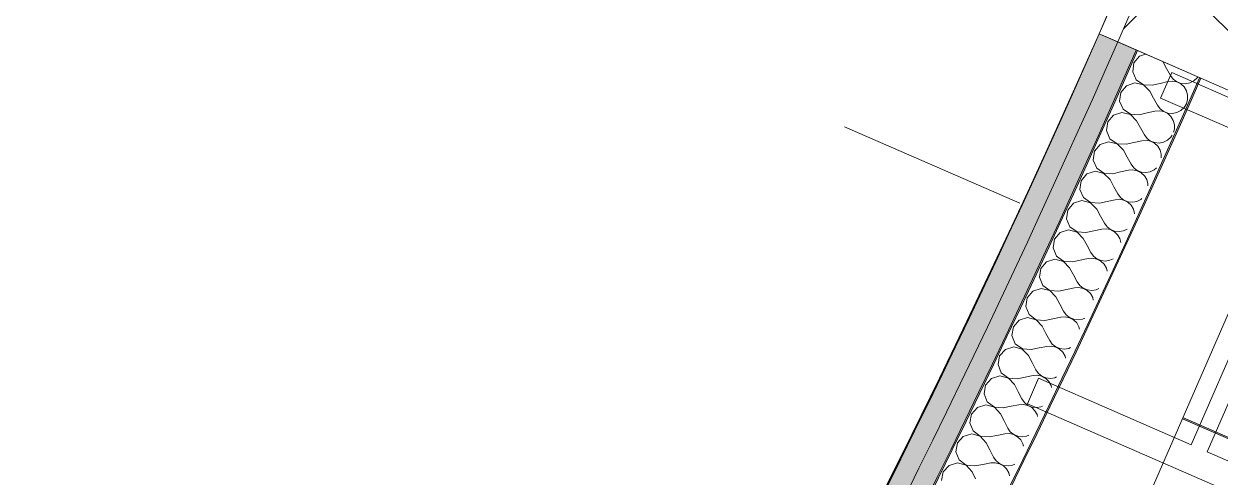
# Model space of a CAD drawing. Header units: millimetres. Extents: x -89663 to 74273, y -103666 to 18539.
# Drawn here: x -20890 to -20006, y -46698 to -46364 of the extents above; entities that cross this region are included whole.
import ezdxf
from ezdxf.enums import TextEntityAlignment as Align

# ---------------------------------------------------------------- set-up
doc = ezdxf.new("R2010")
doc.units = ezdxf.units.MM
doc.header["$MEASUREMENT"] = 0
doc.linetypes.add('Double Dashed', pattern=[1093.611073, 529.166651, -211.666656, 141.111112, -211.666656])
for name, color, linetype in [('COLUMN.IFC Import', 7, 'Continuous'), ('New_A-05-M_Gross_Int_Circulation', 7, 'Continuous'), ('New_A-15-MG_Structural_Grid_Phase_2', 7, 'Continuous'), ('New_A-20-M_Floor_Slab', 7, 'Continuous'), ('New_A-25-M_Wall_Int', 7, 'Continuous')]:
    doc.layers.add(name, color=color, linetype=linetype)
for name, color, linetype, lineweight in [('COLUMN.IFC Import_Pen_No__2', 8, 'Continuous', 15), ('New_A-20-M_Floor_Slab_Pen_No__89', 8, 'Continuous', 20), ('New_A-25-M_Wall_Int_Pen_No__1', 7, 'Continuous', 13), ('New_A-25-M_Wall_Int_Pen_No__150', 7, 'Continuous', 0), ('New_ArchiCAD Zone Stamps_Pen_No__6', 7, 'Continuous', 35)]:
    doc.layers.add(name, color=color, linetype=linetype, lineweight=lineweight)
for name, color, linetype, lineweight, true_color in [('New_A-05-M_Gross_Int_Circulation_Pen_No__74', 7, 'Continuous', 20, 0x606060), ('New_A-15-MG_Structural_Grid_Phase_2_Pen_No__222', 7, 'Continuous', 13, 0x65af33), ('New_A-25-M_Wall_Int_Pen_No__107', 7, 'Continuous', 15, 0xa6a6a6), ('New_A-25-M_Wall_Int_Pen_No__81', 7, 'Continuous', 20, 0x6a6a6a)]:
    doc.layers.add(name, color=color, linetype=linetype, lineweight=lineweight, true_color=true_color)
doc.styles.add('GENERATED_STYLE_1', font='')
doc.styles.add('GENERATED_STYLE_3', font='')
doc.styles.add('GENERATED_STYLE_4', font='')
doc.styles.get('GENERATED_STYLE_1').set_extended_font_data('Arial', bold=True)
doc.styles.get('GENERATED_STYLE_3').set_extended_font_data('Arial')
doc.styles.get('GENERATED_STYLE_4').set_extended_font_data('Swis721 BT')

# ---------------------------------------------------------------- blocks, each defined once
blk = doc.blocks.new('Atrium South_INB 0152_2_1', base_point=(-20962.32, -37996.44))
at = {"layer": 'New_A-05-M_Gross_Int_Circulation_Pen_No__74', "linetype": 'Continuous'}
blk.add_line((-20095.34, -46371.13), (-16799.75, -38813.27), dxfattribs=at)
blk.add_arc((-26966.17, -43337.6), 7510.69, 249.05693, 336.178181, dxfattribs=at)
at = {"layer": 'New_ArchiCAD Zone Stamps_Pen_No__6'}
for tag, height, style, p in [('ROOM_NAME', 250, 'GENERATED_STYLE_1', (-21498.1, -36566.35)), ('zoneNameLine2', 250, 'GENERATED_STYLE_1', (-21686.54, -36998.48)), ('ROOM_NUMBER', 200, 'GENERATED_STYLE_3', (-21874.97, -37419.19)), ('measuredAreaCode', 200, 'GENERATED_STYLE_3', (-22031.99, -37779.3)), ('DUMMY_649', 200, 'GENERATED_STYLE_3', (-21724.59, -37913.34)), ('DUMMY_650', 200, 'GENERATED_STYLE_3', (-21095.42, -38187.69)), ('DUMMY_651', 133.33, 'GENERATED_STYLE_3', (-20816.13, -38294.24))]:
    blk.add_attdef(tag, text='', height=height, rotation=336.44041, dxfattribs=dict(at, style=style)).set_placement(p, align=Align.TOP_LEFT)
blk = doc.blocks.new('Slab_46_1', base_point=(-44734.13, -52924.74))
at = {"layer": 'New_A-20-M_Floor_Slab_Pen_No__89', "linetype": 'Continuous', "flags": 128}
blk.add_lwpolyline([(-44734.13, -52924.74), (-44734.3, -52924.72, -0.179811), (-34721.45, -33027.69), (-34721.92, -33027.18), (-25959.6, -24873.2), (-20981.62, -27043.85), (-17009.56, -17934.66), (-17703.34, -17189.12), (-11222.85, -11158.55), (-10852.64, -11556.37), (-2918.66, -4173.23), (921.42, -599.75), (3259.49, -1619.27), (2636.44, -2195.91), (2144.41, -3324.28), (-4596.33, -18782.94), (-10337.07, -31948.28), (-13252.03, -30677.22), (-20095.26, -46371.16, -0.415568), (-30017.22, -50195.91), (-38341.96, -69287.69, -0.234037), (-41521.39, -64901.11, -0.022084), (-42146.95, -60901.38), (-44895.69, -59706.59, -0.043731)], format="xyb", close=True, dxfattribs=at)
blk = doc.blocks.new('*X401')
at = {"layer": 'New_A-25-M_Wall_Int_Pen_No__150', "linetype": 'Continuous'}
for p, q in [((-20060.93, -46386.17), (-20065.42, -46387.7)), ((-20069.57, -46392.71), (-20070.46, -46399.16)), ((-20065.42, -46387.7), (-20069.57, -46392.71)), ((-20048.26, -46391.71), (-20045.37, -46396.84)), ((-20070.46, -46399.16), (-20067.84, -46405.11)), ((-20045.37, -46396.84), (-20042.46, -46402.03)), ((-20042.46, -46402.03), (-20040.47, -46404.65)), ((-20025.33, -46405.98), (-20022.9, -46403.74)), ((-20022.9, -46403.74), (-20022.44, -46403)), ((-20075.03, -46409.48), (-20079.19, -46414.48)), ((-20068.86, -46407.41), (-20075.03, -46409.48)), ((-20062.52, -46408.89), (-20068.86, -46407.41)), ((-20067.84, -46405.11), (-20062.48, -46408.8)), ((-20057.91, -46413.48), (-20062.52, -46408.89)), ((-20062.48, -46408.8), (-20055.98, -46409.12)), ((-20055.98, -46409.12), (-20050.18, -46407.76)), ((-20050.18, -46407.76), (-20044.38, -46406.41)), ((-20041.11, -46406.11), (-20044.38, -46406.41)), ((-20037.88, -46406.71), (-20041.11, -46406.11)), ((-20040.47, -46404.65), (-20037.84, -46406.62)), ((-20034.94, -46408.18), (-20037.88, -46406.71)), ((-20037.84, -46406.62), (-20034.77, -46407.8)), ((-20032.52, -46410.4), (-20034.94, -46408.18)), ((-20034.77, -46407.8), (-20031.5, -46408.08)), ((-20030.79, -46413.2), (-20032.52, -46410.4)), ((-20031.5, -46408.08), (-20028.27, -46407.46)), ((-20028.27, -46407.46), (-20025.33, -46405.98)), ((-20079.19, -46414.48), (-20080.1, -46420.92)), ((-20080.1, -46420.92), (-20077.5, -46426.88)), ((-20057.91, -46413.48), (-20055.01, -46418.68)), ((-20055.01, -46418.68), (-20052.1, -46423.89)), ((-20030.81, -46422.85), (-20029.91, -46419.67)), ((-20029.9, -46416.37), (-20030.79, -46413.2)), ((-20029.91, -46419.67), (-20029.9, -46416.37)), ((-20078.52, -46429.18), (-20084.7, -46431.23)), ((-20072.19, -46430.68), (-20078.52, -46429.18)), ((-20077.5, -46426.88), (-20072.15, -46430.59)), ((-20065.65, -46430.93), (-20059.85, -46429.59)), ((-20059.85, -46429.59), (-20054.04, -46428.25)), ((-20050.77, -46427.96), (-20054.04, -46428.25)), ((-20052.1, -46423.89), (-20050.12, -46426.51)), ((-20047.54, -46428.58), (-20050.77, -46427.96)), ((-20050.12, -46426.51), (-20047.5, -46428.49)), ((-20044.61, -46430.06), (-20047.54, -46428.58)), ((-20047.5, -46428.49), (-20044.44, -46429.67)), ((-20042.19, -46432.28), (-20044.61, -46430.06)), ((-20044.44, -46429.67), (-20041.17, -46429.97)), ((-20041.17, -46429.97), (-20037.93, -46429.36)), ((-20037.93, -46429.36), (-20034.99, -46427.89)), ((-20034.99, -46427.89), (-20032.55, -46425.66)), ((-20032.55, -46425.66), (-20030.81, -46422.85)), ((-20088.88, -46436.22), (-20089.81, -46442.65)), ((-20084.7, -46431.23), (-20088.88, -46436.22)), ((-20067.6, -46435.29), (-20072.19, -46430.68)), ((-20072.15, -46430.59), (-20065.65, -46430.93)), ((-20067.6, -46435.29), (-20064.71, -46440.5)), ((-20040.47, -46435.09), (-20042.19, -46432.28)), ((-20039.59, -46438.26), (-20040.47, -46435.09)), ((-20039.61, -46441.56), (-20039.59, -46438.26)), ((-20089.81, -46442.65), (-20087.23, -46448.63)), ((-20064.71, -46440.5), (-20061.82, -46445.71)), ((-20061.82, -46445.71), (-20059.85, -46448.34)), ((-20044.72, -46449.76), (-20042.27, -46447.54)), ((-20042.27, -46447.54), (-20041.36, -46446.07)), ((-20040.23, -46443.72), (-20039.61, -46441.56)), ((-20094.44, -46452.95), (-20098.63, -46457.92)), ((-20088.26, -46450.92), (-20094.44, -46452.95)), ((-20081.93, -46452.44), (-20088.26, -46450.92)), ((-20087.23, -46448.63), (-20081.89, -46452.35)), ((-20077.35, -46457.06), (-20081.93, -46452.44)), ((-20081.89, -46452.35), (-20075.39, -46452.71)), ((-20075.39, -46452.71), (-20069.58, -46451.39)), ((-20069.58, -46451.39), (-20063.77, -46450.07)), ((-20060.5, -46449.79), (-20063.77, -46450.07)), ((-20057.27, -46450.42), (-20060.5, -46449.79)), ((-20059.85, -46448.34), (-20057.23, -46450.33)), ((-20054.34, -46451.9), (-20057.27, -46450.42)), ((-20057.23, -46450.33), (-20054.17, -46451.52)), ((-20051.93, -46454.14), (-20054.34, -46451.9)), ((-20054.17, -46451.52), (-20050.9, -46451.83)), ((-20050.23, -46456.95), (-20051.93, -46454.14)), ((-20050.9, -46451.83), (-20047.67, -46451.23)), ((-20049.36, -46460.13), (-20050.23, -46456.95)), ((-20047.67, -46451.23), (-20044.72, -46449.76)), ((-20098.63, -46457.92), (-20099.59, -46464.36)), ((-20099.59, -46464.36), (-20097.02, -46470.34)), ((-20077.35, -46457.06), (-20074.48, -46462.28)), ((-20074.48, -46462.28), (-20071.61, -46467.5)), ((-20049.38, -46462.84), (-20049.36, -46460.13)), ((-20104.25, -46474.64), (-20108.46, -46479.6)), ((-20098.06, -46472.63), (-20104.25, -46474.64)), ((-20091.74, -46474.17), (-20098.06, -46472.63)), ((-20097.02, -46470.34), (-20091.7, -46474.08)), ((-20087.17, -46478.8), (-20091.74, -46474.17)), ((-20091.7, -46474.08), (-20085.2, -46474.46)), ((-20085.2, -46474.46), (-20079.39, -46473.16)), ((-20079.39, -46473.16), (-20073.57, -46471.86)), ((-20070.3, -46471.59), (-20073.57, -46471.86)), ((-20071.61, -46467.5), (-20069.64, -46470.14)), ((-20067.08, -46472.22), (-20070.3, -46471.59)), ((-20069.64, -46470.14), (-20067.04, -46472.13)), ((-20064.15, -46473.72), (-20067.08, -46472.22)), ((-20067.04, -46472.13), (-20063.98, -46473.34)), ((-20061.75, -46475.96), (-20064.15, -46473.72)), ((-20063.98, -46473.34), (-20060.71, -46473.66)), ((-20060.71, -46473.66), (-20057.47, -46473.07)), ((-20057.47, -46473.07), (-20054.52, -46471.61)), ((-20054.52, -46471.61), (-20052.86, -46470.11)), ((-20108.46, -46479.6), (-20109.43, -46486.03)), ((-20087.17, -46478.8), (-20084.32, -46484.03)), ((-20060.05, -46478.78), (-20061.75, -46475.96)), ((-20059.19, -46481.96), (-20060.05, -46478.78)), ((-20059.21, -46483.37), (-20059.19, -46481.96)), ((-20109.43, -46486.03), (-20106.89, -46492.02)), ((-20106.89, -46492.02), (-20101.58, -46495.77)), ((-20084.32, -46484.03), (-20081.46, -46489.26)), ((-20081.46, -46489.26), (-20079.51, -46491.9)), ((-20079.51, -46491.9), (-20076.91, -46493.91)), ((-20114.13, -46496.3), (-20118.35, -46501.24)), ((-20107.93, -46494.3), (-20114.13, -46496.3)), ((-20101.62, -46495.86), (-20107.93, -46494.3)), ((-20097.07, -46500.51), (-20101.62, -46495.86)), ((-20101.58, -46495.77), (-20095.08, -46496.17)), ((-20097.07, -46500.51), (-20094.23, -46505.75)), ((-20095.08, -46496.17), (-20089.26, -46494.89)), ((-20089.26, -46494.89), (-20083.44, -46493.61)), ((-20080.17, -46493.35), (-20083.44, -46493.61)), ((-20076.95, -46494), (-20080.17, -46493.35)), ((-20074.03, -46495.5), (-20076.95, -46494)), ((-20076.91, -46493.91), (-20073.85, -46495.12)), ((-20071.63, -46497.75), (-20074.03, -46495.5)), ((-20073.85, -46495.12), (-20070.58, -46495.45)), ((-20069.94, -46500.57), (-20071.63, -46497.75)), ((-20070.58, -46495.45), (-20067.35, -46494.87)), ((-20069.09, -46503.76), (-20069.94, -46500.57)), ((-20067.35, -46494.87), (-20064.39, -46493.42)), ((-20064.39, -46493.42), (-20063.73, -46492.84)), ((-20118.35, -46501.24), (-20119.35, -46507.67)), ((-20119.35, -46507.67), (-20116.82, -46513.66)), ((-20094.23, -46505.75), (-20091.39, -46510.99)), ((-20069.09, -46504.04), (-20069.09, -46503.76)), ((-20124.07, -46517.92), (-20128.31, -46522.85)), ((-20117.87, -46515.95), (-20124.07, -46517.92)), ((-20111.56, -46517.53), (-20117.87, -46515.95)), ((-20116.82, -46513.66), (-20111.52, -46517.44)), ((-20107.03, -46522.19), (-20111.56, -46517.53)), ((-20111.52, -46517.44), (-20105.03, -46517.86)), ((-20105.03, -46517.86), (-20099.21, -46516.6)), ((-20099.21, -46516.6), (-20093.38, -46515.33)), ((-20090.1, -46515.08), (-20093.38, -46515.33)), ((-20091.39, -46510.99), (-20089.44, -46513.64)), ((-20086.89, -46515.74), (-20090.1, -46515.08)), ((-20089.44, -46513.64), (-20086.85, -46515.65)), ((-20083.97, -46517.25), (-20086.89, -46515.74)), ((-20086.85, -46515.65), (-20083.8, -46516.88)), ((-20081.58, -46519.51), (-20083.97, -46517.25)), ((-20083.8, -46516.88), (-20080.53, -46517.22)), ((-20080.53, -46517.22), (-20077.29, -46516.64)), ((-20077.29, -46516.64), (-20074.47, -46515.28)), ((-20128.31, -46522.85), (-20129.33, -46529.28)), ((-20107.03, -46522.19), (-20104.2, -46527.44)), ((-20104.2, -46527.44), (-20101.38, -46532.69)), ((-20079.9, -46522.34), (-20081.58, -46519.51)), ((-20079.17, -46525.11), (-20079.9, -46522.34)), ((-20129.33, -46529.28), (-20126.82, -46535.28)), ((-20126.82, -46535.28), (-20121.54, -46539.07)), ((-20101.38, -46532.69), (-20099.44, -46535.34)), ((-20099.44, -46535.34), (-20096.85, -46537.36)), ((-20138.35, -46544.43), (-20139.38, -46550.85)), ((-20134.09, -46539.52), (-20138.35, -46544.43)), ((-20127.88, -46537.56), (-20134.09, -46539.52)), ((-20121.58, -46539.16), (-20127.88, -46537.56)), ((-20117.05, -46543.84), (-20121.58, -46539.16)), ((-20121.54, -46539.07), (-20115.04, -46539.51)), ((-20117.05, -46543.84), (-20114.25, -46549.1)), ((-20115.04, -46539.51), (-20109.22, -46538.27)), ((-20109.22, -46538.27), (-20103.39, -46537.02)), ((-20100.11, -46536.78), (-20103.39, -46537.02)), ((-20096.89, -46537.45), (-20100.11, -46536.78)), ((-20093.98, -46538.97), (-20096.89, -46537.45)), ((-20096.85, -46537.36), (-20093.81, -46538.6)), ((-20091.6, -46541.24), (-20093.98, -46538.97)), ((-20093.81, -46538.6), (-20090.54, -46538.95)), ((-20089.93, -46544.07), (-20091.6, -46541.24)), ((-20090.54, -46538.95), (-20087.3, -46538.39)), ((-20089.34, -46546.36), (-20089.93, -46544.07)), ((-20087.3, -46538.39), (-20084.99, -46537.28)), ((-20139.38, -46550.85), (-20136.89, -46556.87)), ((-20114.25, -46549.1), (-20111.45, -46554.35)), ((-20144.17, -46561.08), (-20148.45, -46565.98)), ((-20137.96, -46559.14), (-20144.17, -46561.08)), ((-20131.66, -46560.76), (-20137.96, -46559.14)), ((-20136.89, -46556.87), (-20131.62, -46560.67)), ((-20127.15, -46565.46), (-20131.66, -46560.76)), ((-20131.62, -46560.67), (-20125.13, -46561.14)), ((-20125.13, -46561.14), (-20119.3, -46559.91)), ((-20119.3, -46559.91), (-20113.47, -46558.68)), ((-20110.19, -46558.45), (-20113.47, -46558.68)), ((-20111.45, -46554.35), (-20109.52, -46557.01)), ((-20106.97, -46559.13), (-20110.19, -46558.45)), ((-20109.52, -46557.01), (-20106.93, -46559.04)), ((-20104.07, -46560.66), (-20106.97, -46559.13)), ((-20106.93, -46559.04), (-20103.89, -46560.29)), ((-20101.69, -46562.94), (-20104.07, -46560.66)), ((-20103.89, -46560.29), (-20100.62, -46560.65)), ((-20100.03, -46565.78), (-20101.69, -46562.94)), ((-20100.62, -46560.65), (-20097.38, -46560.1)), ((-20097.38, -46560.1), (-20095.48, -46559.19)), ((-20148.45, -46565.98), (-20149.5, -46572.4)), ((-20127.15, -46565.46), (-20124.36, -46570.72)), ((-20124.36, -46570.72), (-20121.58, -46575.99)), ((-20099.54, -46567.68), (-20100.03, -46565.78)), ((-20148.11, -46580.69), (-20154.33, -46582.61)), ((-20149.5, -46572.4), (-20147.03, -46578.42)), ((-20141.81, -46582.33), (-20148.11, -46580.69)), ((-20147.03, -46578.42), (-20141.77, -46582.24)), ((-20129.45, -46581.52), (-20123.61, -46580.31)), ((-20120.33, -46580.09), (-20123.61, -46580.31)), ((-20121.58, -46575.99), (-20119.65, -46578.65)), ((-20117.12, -46580.78), (-20120.33, -46580.09)), ((-20119.65, -46578.65), (-20117.08, -46580.69)), ((-20117.08, -46580.69), (-20114.04, -46581.94)), ((-20158.61, -46587.5), (-20159.69, -46593.91)), ((-20154.33, -46582.61), (-20158.61, -46587.5)), ((-20137.32, -46587.04), (-20141.81, -46582.33)), ((-20141.77, -46582.24), (-20135.28, -46582.73)), ((-20137.32, -46587.04), (-20134.55, -46592.31)), ((-20135.28, -46582.73), (-20129.45, -46581.52)), ((-20114.22, -46582.32), (-20117.12, -46580.78)), ((-20111.85, -46584.6), (-20114.22, -46582.32)), ((-20114.04, -46581.94), (-20110.78, -46582.31)), ((-20110.2, -46587.45), (-20111.85, -46584.6)), ((-20110.78, -46582.31), (-20107.53, -46581.78)), ((-20109.78, -46589.09), (-20110.2, -46587.45)), ((-20107.53, -46581.78), (-20105.92, -46581.01)), ((-20159.69, -46593.91), (-20157.24, -46599.94)), ((-20134.55, -46592.31), (-20131.78, -46597.59)), ((-20131.78, -46597.59), (-20129.86, -46600.26)), ((-20164.55, -46604.1), (-20168.85, -46608.98)), ((-20158.32, -46602.21), (-20164.55, -46604.1)), ((-20152.03, -46603.87), (-20158.32, -46602.21)), ((-20157.24, -46599.94), (-20151.99, -46603.78)), ((-20147.55, -46608.59), (-20152.03, -46603.87)), ((-20151.99, -46603.78), (-20145.5, -46604.28)), ((-20145.5, -46604.28), (-20139.66, -46603.1)), ((-20139.66, -46603.1), (-20133.83, -46601.91)), ((-20130.54, -46601.7), (-20133.83, -46601.91)), ((-20127.33, -46602.39), (-20130.54, -46601.7)), ((-20129.86, -46600.26), (-20127.29, -46602.31)), ((-20124.44, -46603.95), (-20127.33, -46602.39)), ((-20127.29, -46602.31), (-20124.26, -46603.57)), ((-20122.08, -46606.23), (-20124.44, -46603.95)), ((-20124.26, -46603.57), (-20121, -46603.95)), ((-20120.44, -46609.08), (-20122.08, -46606.23)), ((-20121, -46603.95), (-20117.75, -46603.42)), ((-20117.75, -46603.42), (-20116.32, -46602.75)), ((-20168.85, -46608.98), (-20169.95, -46615.39)), ((-20169.95, -46615.39), (-20167.52, -46621.43)), ((-20147.55, -46608.59), (-20144.8, -46613.87)), ((-20144.8, -46613.87), (-20142.05, -46619.16)), ((-20120.06, -46610.58), (-20120.44, -46609.08)), ((-20168.61, -46623.69), (-20174.84, -46625.57)), ((-20162.32, -46625.37), (-20168.61, -46623.69)), ((-20167.52, -46621.43), (-20162.28, -46625.29)), ((-20155.79, -46625.81), (-20149.95, -46624.64)), ((-20149.95, -46624.64), (-20144.11, -46623.47)), ((-20140.83, -46623.27), (-20144.11, -46623.47)), ((-20142.05, -46619.16), (-20140.14, -46621.84)), ((-20137.62, -46623.98), (-20140.83, -46623.27)), ((-20140.14, -46621.84), (-20137.58, -46623.89)), ((-20134.73, -46625.54), (-20137.62, -46623.98)), ((-20137.58, -46623.89), (-20134.55, -46625.16)), ((-20128.04, -46625.03), (-20126.68, -46624.4)), ((-20179.15, -46630.43), (-20180.27, -46636.84)), ((-20174.84, -46625.57), (-20179.15, -46630.43)), ((-20157.86, -46630.11), (-20162.32, -46625.37)), ((-20162.28, -46625.29), (-20155.79, -46625.81)), ((-20157.86, -46630.11), (-20155.12, -46635.4)), ((-20132.38, -46627.83), (-20134.73, -46625.54)), ((-20134.55, -46625.16), (-20131.28, -46625.55)), ((-20130.74, -46630.69), (-20132.38, -46627.83)), ((-20131.28, -46625.55), (-20128.04, -46625.03)), ((-20130.38, -46632.15), (-20130.74, -46630.69)), ((-20180.27, -46636.84), (-20177.86, -46642.88)), ((-20155.12, -46635.4), (-20152.38, -46640.69)), ((-20152.38, -46640.69), (-20150.49, -46643.38)), ((-20185.19, -46647), (-20189.53, -46651.85)), ((-20178.96, -46645.15), (-20185.19, -46647)), ((-20172.68, -46646.84), (-20178.96, -46645.15)), ((-20177.86, -46642.88), (-20172.63, -46646.76)), ((-20168.23, -46651.6), (-20172.68, -46646.84)), ((-20172.63, -46646.76), (-20166.15, -46647.3)), ((-20166.15, -46647.3), (-20160.3, -46646.15)), ((-20160.3, -46646.15), (-20154.46, -46645)), ((-20151.18, -46644.81), (-20154.46, -46645)), ((-20147.97, -46645.53), (-20151.18, -46644.81)), ((-20150.49, -46643.38), (-20147.93, -46645.44)), ((-20145.08, -46647.1), (-20147.97, -46645.53)), ((-20147.93, -46645.44), (-20144.9, -46646.72)), ((-20142.74, -46649.4), (-20145.08, -46647.1)), ((-20144.9, -46646.72), (-20141.64, -46647.12)), ((-20141.11, -46652.26), (-20142.74, -46649.4)), ((-20141.64, -46647.12), (-20138.39, -46646.61)), ((-20138.39, -46646.61), (-20136.99, -46645.97)), ((-20189.53, -46651.85), (-20190.67, -46658.26)), ((-20190.67, -46658.26), (-20188.27, -46664.31)), ((-20168.23, -46651.6), (-20165.51, -46656.89)), ((-20165.51, -46656.89), (-20162.79, -46662.2)), ((-20140.74, -46653.8), (-20141.11, -46652.26)), ((-20195.62, -46668.4), (-20199.97, -46673.24)), ((-20189.38, -46666.57), (-20195.62, -46668.4)), ((-20183.1, -46668.28), (-20189.38, -46666.57)), ((-20188.27, -46664.31), (-20183.06, -46668.2)), ((-20178.67, -46673.05), (-20183.1, -46668.28)), ((-20183.06, -46668.2), (-20176.58, -46668.76)), ((-20176.58, -46668.76), (-20170.73, -46667.63)), ((-20170.73, -46667.63), (-20164.88, -46666.49)), ((-20161.59, -46666.32), (-20164.88, -46666.49)), ((-20162.79, -46662.2), (-20160.9, -46664.89)), ((-20158.39, -46667.05), (-20161.59, -46666.32)), ((-20160.9, -46664.89), (-20158.35, -46666.96)), ((-20155.51, -46668.62), (-20158.39, -46667.05)), ((-20158.35, -46666.96), (-20155.33, -46668.25)), ((-20153.17, -46670.93), (-20155.51, -46668.62)), ((-20155.33, -46668.25), (-20152.07, -46668.66)), ((-20152.07, -46668.66), (-20148.82, -46668.16)), ((-20148.82, -46668.16), (-20147.27, -46667.46)), ((-20199.97, -46673.24), (-20201.13, -46679.64)), ((-20178.67, -46673.05), (-20175.96, -46678.36)), ((-20151.56, -46673.8), (-20153.17, -46670.93)), ((-20151.14, -46675.53), (-20151.56, -46673.8)), ((-20201.13, -46679.64), (-20198.75, -46685.7)), ((-20198.75, -46685.7), (-20193.55, -46689.6)), ((-20175.96, -46678.36), (-20173.26, -46683.67)), ((-20173.26, -46683.67), (-20171.38, -46686.36)), ((-20171.38, -46686.36), (-20168.84, -46688.44)), ((-20210.48, -46694.59), (-20211.66, -46700.99)), ((-20206.11, -46689.77), (-20210.48, -46694.59)), ((-20199.86, -46687.95), (-20206.11, -46689.77)), ((-20193.59, -46689.69), (-20199.86, -46687.95)), ((-20189.18, -46694.47), (-20193.59, -46689.69)), ((-20193.55, -46689.6), (-20187.07, -46690.19)), ((-20189.18, -46694.47), (-20186.49, -46699.78)), ((-20187.07, -46690.19), (-20181.22, -46689.07)), ((-20181.22, -46689.07), (-20175.36, -46687.96)), ((-20172.08, -46687.79), (-20175.36, -46687.96)), ((-20168.88, -46688.53), (-20172.08, -46687.79)), ((-20166, -46690.12), (-20168.88, -46688.53)), ((-20168.84, -46688.44), (-20165.82, -46689.74)), ((-20163.67, -46692.43), (-20166, -46690.12)), ((-20165.82, -46689.74), (-20162.56, -46690.17)), ((-20162.07, -46695.3), (-20163.67, -46692.43)), ((-20162.56, -46690.17), (-20159.31, -46689.68)), ((-20161.58, -46697.36), (-20162.07, -46695.3)), ((-20159.31, -46689.68), (-20157.51, -46688.86))]:
    blk.add_line(p, q, dxfattribs=at)
blk = doc.blocks.new('Wall_51_1', base_point=(-29918.46, -50217.22))
at = {"layer": 'New_A-25-M_Wall_Int_Pen_No__107', "linetype": 'Continuous'}
for points in [[(-20095.26, -46371.16, -0.049544), (-20818.79, -47657.86), (-20806.5, -47666.47, 0.049544), (-20081.52, -46377.17)], [(-20081.52, -46377.17, -0.049544), (-20806.5, -47666.47), (-20794.22, -47675.07, 0.049545), (-20067.77, -46383.18)]]:
    blk.add_hatch(color=256, dxfattribs=at).paths.add_polyline_path(points)
at = {"layer": 'New_A-25-M_Wall_Int_Pen_No__81', "linetype": 'Continuous', "lineweight": 0, "true_color": 0x353535}
for points in [[(-20067.77, -46383.18, -0.049545), (-20794.22, -47675.07), (-20793.4, -47675.65, 0.049545), (-20066.86, -46383.58)], [(-20709.39, -47644, 0.047086), (-20020.13, -46404.01), (-20021.05, -46403.61, -0.047083), (-20710.17, -47643.37)]]:
    blk.add_hatch(color=250, dxfattribs=at).paths.add_polyline_path(points)
at = {"layer": 'New_A-25-M_Wall_Int_Pen_No__1', "linetype": 'Continuous', "flags": 128}
blk.add_lwpolyline([(-20020.13, -46404.01), (-20095.26, -46371.16)], dxfattribs=at)
at = {"layer": 'New_A-25-M_Wall_Int_Pen_No__1', "linetype": 'Continuous'}
for radius, start, end in [(7467.12, 324.977802, 336.323082), (7482.12, 324.977802, 336.323201), (7497.12, 324.977802, 336.323319), (7498.12, 324.977802, 336.323327), (7548.12, 325.54106, 336.323719), (7549.12, 325.540418, 336.323726)]:
    blk.add_arc((-26933.84, -43372.52), radius, start, end, dxfattribs=at)
at = {"layer": 'New_A-25-M_Wall_Int', "color": 250, "lineweight": 50, "true_color": 0x2a2a2a}
blk.add_blockref('*X401', (0, 0), dxfattribs=at)
blk = doc.blocks.new('Wall_69_1', base_point=(-17575.81, -40592.89))
at = {"layer": 'New_A-25-M_Wall_Int_Pen_No__107', "linetype": 'Continuous'}
h = blk.add_hatch(dxfattribs=at)
h.set_pattern_fill('Plaster_0001', color=256, style=0, pattern_type=2)
h.set_pattern_definition([(66.44174, (0, 0), (-158.76915, 69.22685), [0, -100]), (66.44174, (-59.4, 80.45), (-158.76915, 69.22685), [0, -100])])
h.paths.add_polyline_path([(-20095.26, -46371.16), (-20081.52, -46377.17), (-19933.61, -46037.96), (-19947.36, -46031.96)])
h = blk.add_hatch(dxfattribs=at)
h.set_pattern_fill('Concrete_Block_0001', color=256, style=0, pattern_type=2)
h.set_pattern_definition([(45, (0, 0), (-91.92388, 91.92388), []), (135, (0, 0), (91.92388, 91.92388), [])])
h.paths.add_polyline_path([(-19933.61, -46037.96), (-20081.52, -46377.17), (-19953.24, -46433.26), (-19805.28, -46093.91)])
at = {"layer": 'New_A-25-M_Wall_Int_Pen_No__1', "linetype": 'Continuous'}
blk.add_line((-20081.52, -46377.17), (-19933.61, -46037.96), dxfattribs=at)
at = {"layer": 'New_A-25-M_Wall_Int_Pen_No__1', "linetype": 'Continuous', "flags": 128}
for points in [[(-19947.36, -46031.96), (-20095.26, -46371.16)], [(-20081.52, -46377.17), (-20095.26, -46371.16)], [(-19953.24, -46433.26), (-20081.52, -46377.17)]]:
    blk.add_lwpolyline(points, dxfattribs=at)
blk = doc.blocks.new('Wall_258_1', base_point=(-16752.72, -48155.93))
at = {"layer": 'New_A-25-M_Wall_Int_Pen_No__81', "linetype": 'Continuous', "lineweight": 0, "true_color": 0x353535}
blk.add_hatch(color=250, dxfattribs=at).paths.add_polyline_path([(-20033.35, -46654.5), (-20033.75, -46655.41), (-18838.37, -47176.66), (-18837.97, -47175.74)])
at = {"layer": 'New_A-25-M_Wall_Int_Pen_No__1', "linetype": 'Continuous'}
for p, q in [((-20033.75, -46655.41), (-18838.37, -47176.66)), ((-20033.35, -46654.5), (-18837.97, -47175.74))]:
    blk.add_line(p, q, dxfattribs=at)
at = {"layer": 'New_A-25-M_Wall_Int_Pen_No__1', "linetype": 'Continuous', "flags": 128}
blk.add_lwpolyline([(-19939.42, -46439.08), (-20059.33, -46714.08)], dxfattribs=at)
blk = doc.blocks.new('Column 19')
at = {"layer": 'COLUMN.IFC Import_Pen_No__2', "linetype": 'Continuous'}
for p, q in [((-129.4, 133.35), (129.4, 133.35)), ((-129.4, 112.85), (-129.4, 133.35)), ((129.4, 133.35), (129.4, 112.85)), ((-6.4, 112.85), (-129.4, 112.85)), ((-6.4, -112.85), (-6.4, 112.85)), ((6.4, 112.85), (6.4, -112.85)), ((129.4, 112.85), (6.4, 112.85)), ((-129.4, -112.85), (-6.4, -112.85)), ((-129.4, -133.35), (-129.4, -112.85)), ((6.4, -112.85), (129.4, -112.85)), ((129.4, -112.85), (129.4, -133.35)), ((129.4, -133.35), (-129.4, -133.35))]:
    blk.add_line(p, q, dxfattribs=at)
blk = doc.blocks.new('Standard grid marker_38')
at = {"layer": 'New_A-15-MG_Structural_Grid_Phase_2_Pen_No__222', "linetype": 'Double Dashed'}
blk.add_line((16869.33, 0), (23548.49, 0), dxfattribs=at)
at = {"layer": 'New_A-15-MG_Structural_Grid_Phase_2_Pen_No__222', "style": 'GENERATED_STYLE_4'}
for tag, p in [('AC_MarkerText_1_0', (-500, 43.39)), ('AC_MarkerText_1_1', (24048.49, 43.39))]:
    blk.add_attdef(tag, text='', height=350, rotation=180, dxfattribs=at).set_placement(p, align=Align.MIDDLE_CENTER)

msp = doc.modelspace()

# ---------------------------------------------------------------- block references
at = {"layer": 'COLUMN.IFC Import', "linetype": 'Continuous', "zscale": 1000, "rotation": 336.4404115839877}
msp.add_blockref('Column 19', (-19976.32, -46573.77), dxfattribs=at)
at = {"layer": 'New_A-05-M_Gross_Int_Circulation', "linetype": 'Continuous'}
msp.add_blockref('Atrium South_INB 0152_2_1', (-20962.32, -37996.44), dxfattribs=at)
at = {"layer": 'New_A-15-MG_Structural_Grid_Phase_2', "color": 8, "linetype": 'Continuous', "lineweight": 15, "zscale": 1000, "rotation": 156.4404115839929}
msp.add_blockref('Standard grid marker_38', (-1.88, -55283.59), dxfattribs=at)
at = {"layer": 'New_A-20-M_Floor_Slab', "color": 8, "linetype": 'Continuous', "lineweight": 20}
msp.add_blockref('Slab_46_1', (-44734.13, -52924.74), dxfattribs=at)
at = {"layer": 'New_A-25-M_Wall_Int', "color": 250, "lineweight": 50, "true_color": 0x2a2a2a}
for name, p in [('Wall_69_1', (-17575.81, -40592.89)), ('Wall_51_1', (-29918.46, -50217.22)), ('Wall_258_1', (-16752.72, -48155.93))]:
    msp.add_blockref(name, p, dxfattribs=at)

doc.saveas('drawing.dxf')
